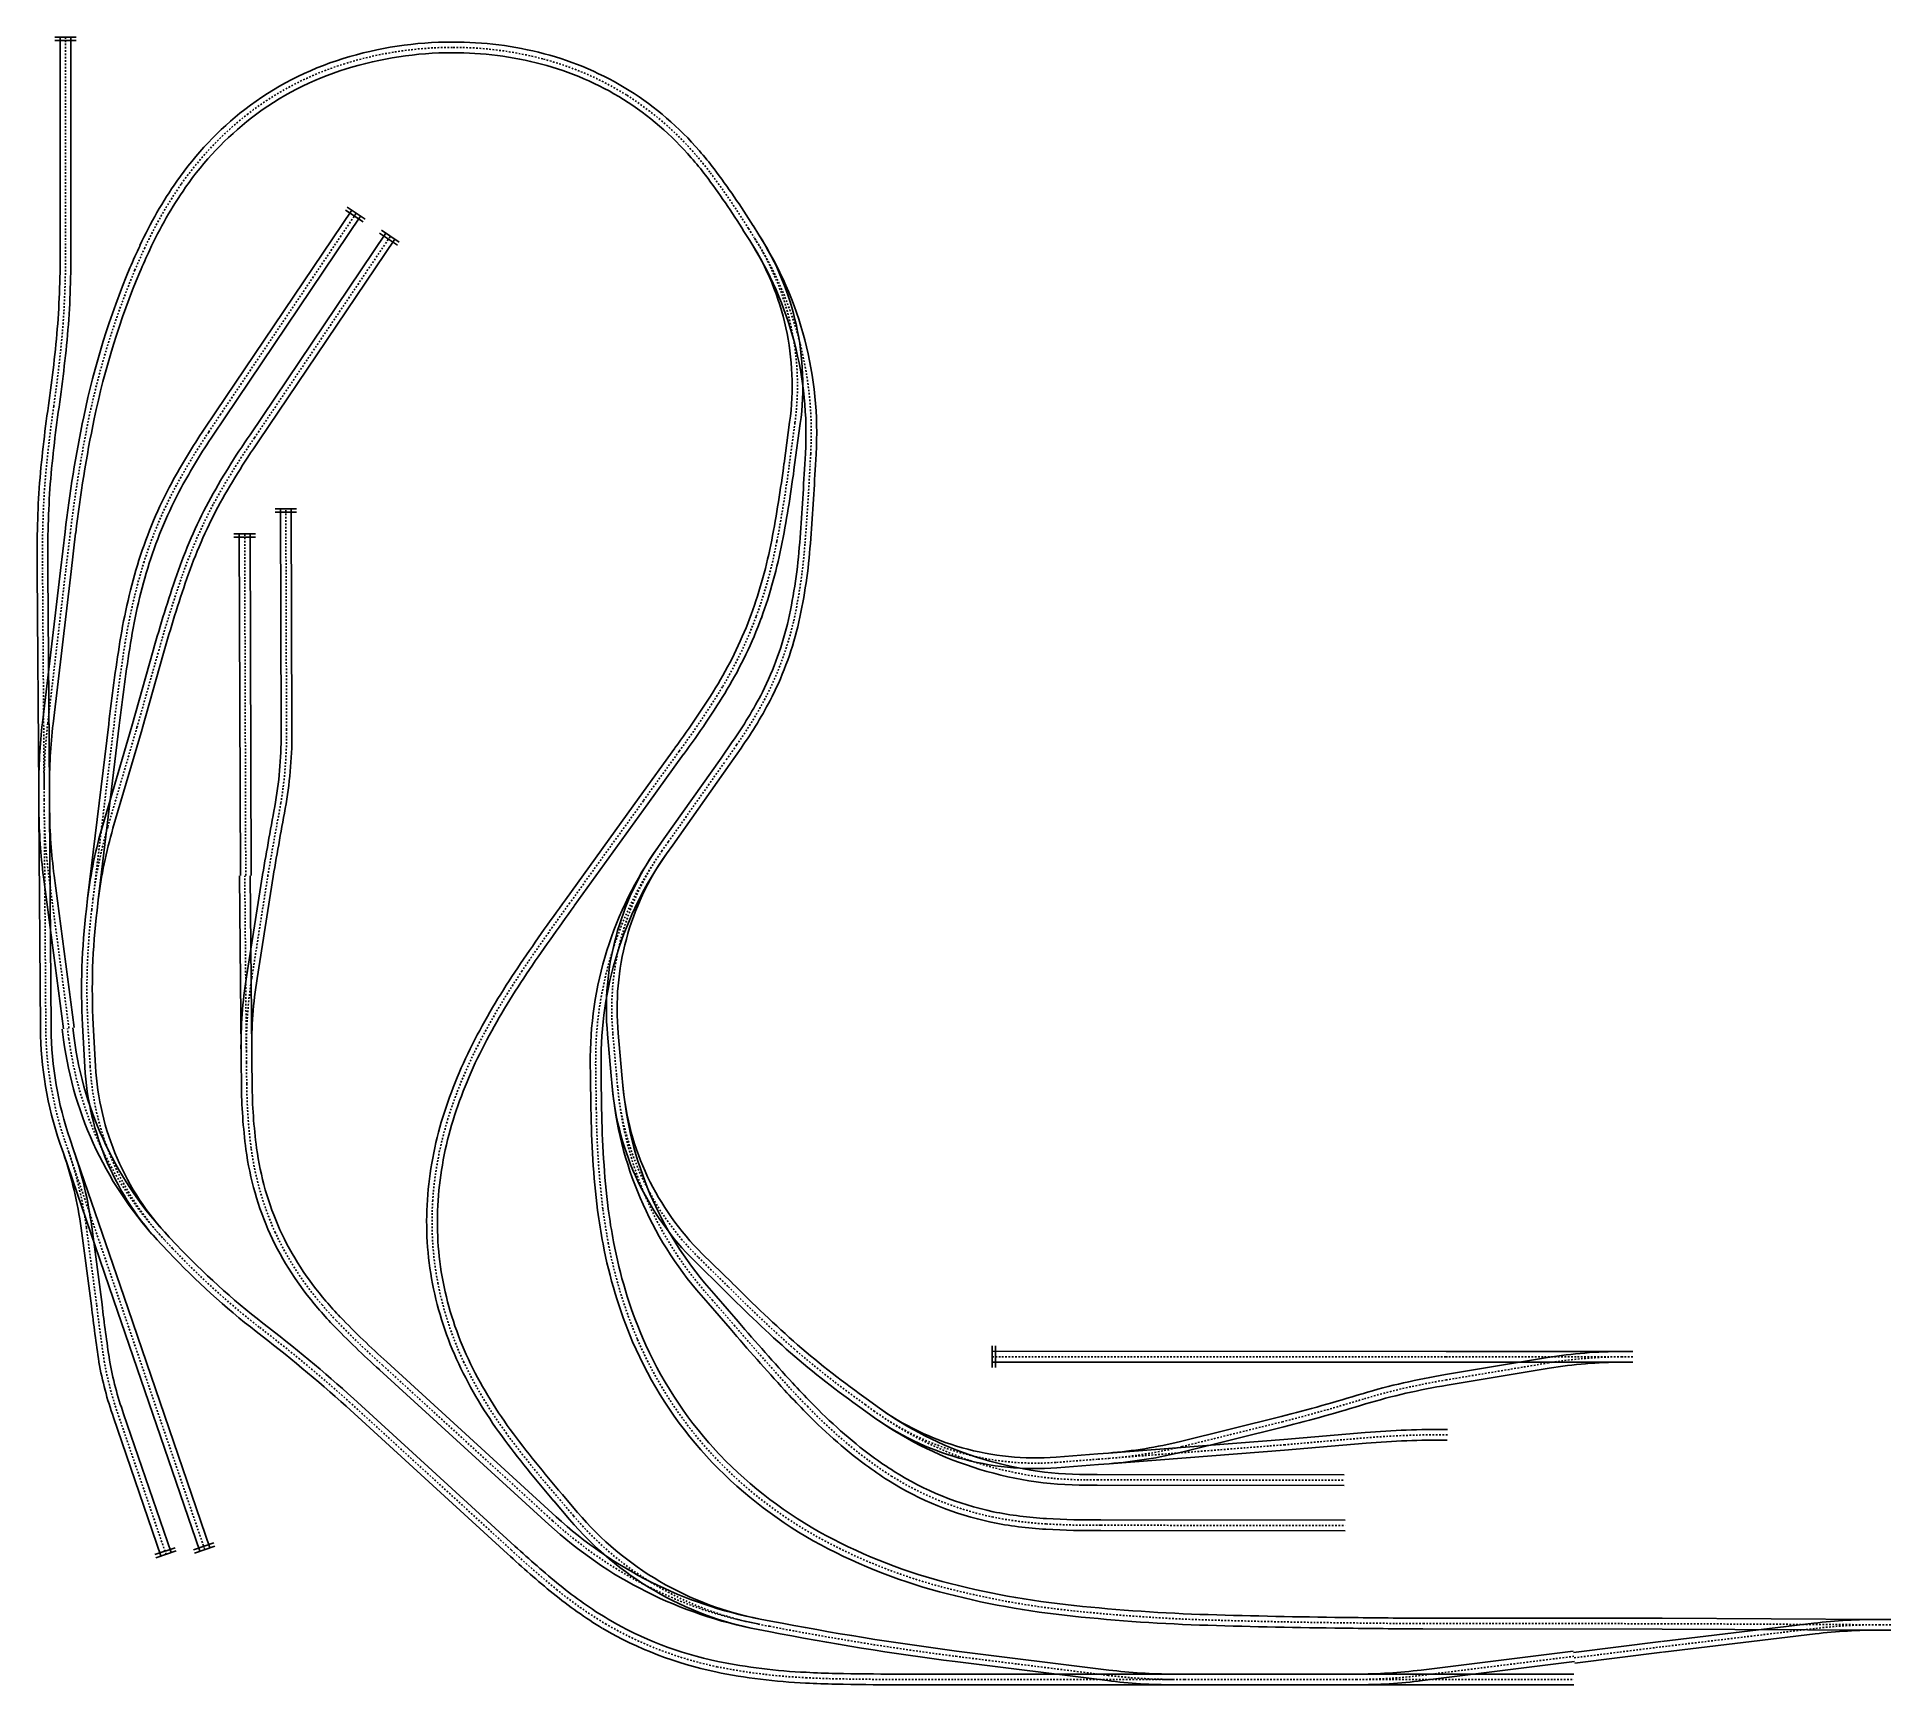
# Model space of a CAD drawing. Header units: inches. Extents: x 4 to 116, y 3 to 103.
import ezdxf

# ---------------------------------------------------------------- set-up
doc = ezdxf.new("R2010")
doc.units = ezdxf.units.IN
doc.header["$MEASUREMENT"] = 0
doc.linetypes.add('DASHED', pattern=[0.15, 0.1, -0.05])
doc.layers.add('XTRKCAD3', color=7, linetype='CONTINUOUS')

msp = doc.modelspace()

# ---------------------------------------------------------------- linework, layer by layer
at = {"layer": 'XTRKCAD17', "linetype": 'CONTINUOUS'}
for p, q in [((14.204984, 79.105143), (14.905034, 80.152187)), ((14.745003, 78.744089), (15.445052, 79.791133)), ((9.811291, 61.094829), (11.110415, 65.685465)), ((10.436345, 60.917943), (11.735468, 65.508579)), ((16.454363, 39.387686), (16.436883, 40.703413)), ((17.103906, 39.396316), (17.086425, 40.712043)), ((37.644577, 37.893498), (37.61363, 39.941026)), ((38.294103, 37.903315), (38.263156, 39.950844)), ((44.747779, 26.08947), (46.083334, 24.553865)), ((45.237931, 26.515768), (46.573486, 24.980163)), ((35.057926, 13.585771), (25.273384, 22.537194)), ((34.619448, 13.106483), (24.834906, 22.057906)), ((33.032933, 11.372311), (23.248392, 20.323734)), ((32.594455, 10.893023), (22.809914, 19.844446)), ((97.2084, 4.914703), (102.51318, 5.583043)), ((97.2896, 4.270197), (102.59438, 4.938537)), ((73.625, 3.60605), (83.377454, 3.60605)), ((73.625, 2.95645), (83.377454, 2.95645))]:
    msp.add_line(p, q, dxfattribs=at)
at = {"layer": 'XTRKCAD17', "linetype": 'DASHED'}
for p, q in [((14.474993, 78.924616), (15.175043, 79.97166)), ((10.123818, 61.006386), (11.422941, 65.597022)), ((16.779135, 39.392001), (16.761654, 40.707728)), ((37.96934, 37.898407), (37.938393, 39.945935)), ((44.992855, 26.302619), (46.32841, 24.767014)), ((34.838687, 13.346127), (25.054145, 22.29755)), ((32.813694, 11.132667), (23.029153, 20.08409)), ((97.249, 4.59245), (102.55378, 5.26079)), ((73.625, 3.28125), (83.377454, 3.28125))]:
    msp.add_line(p, q, dxfattribs=at)
at = {"layer": 'XTRKCAD17', "linetype": 'CONTINUOUS'}
for centre, radius, start, end in [((-60.062787, 89.940454), 65.537038, 356.103002, 360.465728), ((-60.062787, 89.940454), 66.186638, 356.103002, 360.465728), ((-81.041559, 92.857792), 86.678246, 351.822443, 355.125133), ((-81.041559, 92.857792), 87.327846, 351.822443, 355.125133), ((84.459498, 69.083944), 80.521622, 171.828842, 175.411825), ((84.459498, 69.083944), 79.872022, 171.828842, 175.411825), ((48.542754, 56.035922), 41.367517, 146.104509, 151.37733), ((48.542754, 56.035922), 40.717917, 146.104509, 151.37733), ((54.627262, 52.639402), 45.820113, 145.246318, 151.252782), ((54.627262, 52.639402), 45.170513, 145.246318, 151.252782), ((68.386799, 71.483768), 64.318026, 176.402504, 180.892614), ((68.386799, 71.483768), 63.668426, 176.402504, 180.892614), ((36.627197, 62.771109), 27.682461, 151.804752, 162.353011), ((36.627197, 62.771109), 27.032861, 151.804752, 162.353011), ((42.884497, 59.71453), 32.126738, 152.253612, 160.846614), ((42.884497, 59.71453), 31.477138, 152.253612, 160.846614), ((44.735107, 60.505593), 36.096877, 162.831952, 170.890105), ((44.735107, 60.505593), 35.447277, 162.831952, 170.890105), ((87.245161, 44.438888), 79.043766, 160.937317, 164.408279), ((87.245161, 44.438888), 78.394166, 160.937317, 164.408279), ((115.550649, 49.135882), 107.819336, 170.88255, 173.570023), ((115.550649, 49.135882), 107.169736, 170.88255, 173.570023), ((47.091717, 45.158476), 40.3248, 173.128621, 183.128621), ((47.091717, 45.158476), 39.6752, 173.128621, 183.128621), ((146.385269, -29.930408), 136.532926, 143.873382, 145.992835), ((146.385269, -29.930408), 135.883326, 143.873382, 145.992835), ((70.953801, 20.958858), 45.540489, 145.989024, 152.364916), ((70.953801, 20.958858), 44.890889, 145.989024, 152.364916), ((26.223113, 42.917057), 21.9498, 180.407792, 198.89103), ((26.223113, 42.917057), 21.3002, 180.407792, 198.89103), ((55.809761, 28.922688), 28.430171, 152.427957, 162.692483), ((55.809761, 28.922688), 27.780571, 152.427957, 162.692483), ((49.323319, 39.681569), 32.870273, 180.509786, 187.454572), ((49.323319, 39.681569), 32.220673, 180.509786, 187.454572), ((49.833188, 30.829835), 22.156872, 162.804712, 176.018603), ((49.833188, 30.829835), 21.507272, 162.804712, 176.018603), ((94.01651, 38.504609), 56.375249, 180.619682, 186.895912), ((94.01651, 38.504609), 55.725649, 180.619682, 186.895912), ((35.358875, 37.953874), 18.799968, 187.760527, 204.074469), ((35.358875, 37.953874), 18.150368, 187.760527, 204.074469), ((47.680561, 31.036732), 19.995157, 176.184445, 190.850417), ((47.680561, 31.036732), 19.345557, 176.184445, 190.850417), ((72.352234, 36.218964), 34.594874, 187.451044, 190.874871), ((72.352234, 36.218964), 33.945274, 187.451044, 190.874871), ((35.621919, 38.346307), 18.552282, 204.836315, 220.802999), ((46.68695, 62.003608), 47.06147, 223.451233, 232.059986), ((35.621919, 38.346307), 19.201882, 204.836315, 220.802999), ((66.543542, 34.976343), 28.656332, 190.623272, 203.039472), ((66.543542, 34.976343), 28.006732, 190.623272, 203.039472), ((46.68695, 62.003608), 47.71107, 223.451233, 232.059986), ((48.495883, 31.271162), 20.840176, 191.064789, 205.126644), ((48.495883, 31.271162), 20.190576, 191.064789, 205.126644), ((111.772284, 92.677346), 92.577065, 224.907542, 228.288838), ((40.460434, 42.340968), 24.825579, 220.488671, 223.483254), ((111.772284, 92.677346), 93.226665, 224.907542, 228.288838), ((-36.963967, -46.58998), 90.016528, 48.019218, 52.5682), ((40.460434, 42.340968), 25.475179, 220.488671, 223.483254), ((61.607219, 63.108698), 55.112363, 224.023465, 228.150343), ((61.607219, 63.108698), 54.462763, 224.023465, 228.150343), ((168.368728, 129.46449), 160.471347, 220.626046, 222.397966), ((-36.963967, -46.58998), 89.366928, 48.019218, 52.5682), ((63.104765, 33.625451), 24.963368, 203.278246, 222.317567), ((63.104765, 33.625451), 24.313768, 203.278246, 222.317567), ((168.368728, 129.46449), 161.120947, 220.626046, 222.397966), ((53.973043, 33.971023), 26.296121, 205.38204, 216.2188), ((89.285767, 69.149542), 60.711576, 229.362528, 234.564217), ((89.285767, 69.149542), 60.061976, 229.362528, 234.564217), ((53.973043, 33.971023), 26.945721, 205.38204, 216.2188), ((92.479704, 60.649801), 58.679431, 222.743521, 224.370661), ((92.479704, 60.649801), 58.029831, 222.743521, 224.370661), ((73.205348, 41.462356), 31.484699, 223.934371, 233.079587), ((73.205348, 41.462356), 30.835099, 223.934371, 233.079587), ((84.982616, 57.097288), 65.628689, 216.512595, 220.930166), ((84.982616, 57.097288), 64.979089, 216.512595, 220.930166), ((64.057643, 34.699059), 25.74159, 222.652417, 240.649125), ((64.057643, 34.699059), 26.39119, 222.652417, 240.649125), ((67.420069, 34.039102), 22.075413, 233.516803, 237.879464), ((67.420069, 34.039102), 21.425813, 233.516803, 237.879464), ((65.920799, 31.634117), 18.591792, 237.852334, 257.930373), ((65.920799, 31.634117), 19.241392, 237.852334, 257.930373), ((66.507248, 35.379369), 23.027447, 258.459481, 266.815329), ((66.507248, 35.379369), 22.377847, 258.459481, 266.815329), ((68.235644, 66.314432), 54.010756, 266.807699, 270.348892), ((68.235644, 66.314432), 53.361156, 266.807699, 270.348892), ((67.389489, 40.855229), 33.390441, 240.845513, 255.033016), ((67.389489, 40.855229), 32.740841, 240.845513, 255.033016), ((72.115373, 58.723839), 51.223797, 255.087737, 264.188372), ((72.115373, 58.723839), 51.873397, 255.087737, 264.188372), ((78.472621, 117.785706), 111.275953, 264.01069, 268.237762), ((78.472621, 117.785706), 110.626353, 264.01069, 268.237762), ((87.895657, 423.767184), 416.752893, 268.236521, 269.361718), ((87.895657, 423.767184), 417.402493, 268.236521, 269.361718)]:
    msp.add_arc(centre, radius, start, end, dxfattribs=at)
at = {"layer": 'XTRKCAD17', "linetype": 'DASHED'}
for centre, radius, start, end in [((-60.062787, 89.940454), 65.861838, 356.103002, 360.465728), ((-81.041559, 92.857792), 87.003046, 351.822443, 355.125133), ((84.459498, 69.083944), 80.196822, 171.828842, 175.411825), ((48.542754, 56.035922), 41.042717, 146.104509, 151.37733), ((54.627262, 52.639402), 45.495313, 145.246318, 151.252782), ((68.386799, 71.483768), 63.993226, 176.402504, 180.892614), ((36.627197, 62.771109), 27.357661, 151.804752, 162.353011), ((42.884497, 59.71453), 31.801938, 152.253612, 160.846614), ((44.735107, 60.505593), 35.772077, 162.831952, 170.890105), ((87.245161, 44.438888), 78.718966, 160.937317, 164.408279), ((115.550649, 49.135882), 107.494536, 170.88255, 173.570023), ((47.091717, 45.158476), 40, 173.128621, 183.128621), ((146.385269, -29.930408), 136.208126, 143.873382, 145.992835), ((70.953801, 20.958858), 45.215689, 145.989024, 152.364916), ((26.223113, 42.917057), 21.625, 180.407792, 198.89103), ((55.809761, 28.922688), 28.105371, 152.427957, 162.692483), ((49.323319, 39.681569), 32.545473, 180.509786, 187.454572), ((49.833188, 30.829835), 21.832072, 162.804712, 176.018603), ((94.01651, 38.504609), 56.050449, 180.619682, 186.895912), ((35.358875, 37.953874), 18.475168, 187.760527, 204.074469), ((47.680561, 31.036732), 19.670357, 176.184445, 190.850417), ((72.352234, 36.218964), 34.270074, 187.451044, 190.874871), ((35.621919, 38.346307), 18.877082, 204.836315, 220.802999), ((46.68695, 62.003608), 47.38627, 223.451233, 232.059986), ((66.543542, 34.976343), 28.331532, 190.623272, 203.039472), ((48.495883, 31.271162), 20.515376, 191.064789, 205.126644), ((111.772284, 92.677346), 92.901865, 224.907542, 228.288838), ((40.460434, 42.340968), 25.150379, 220.488671, 223.483254), ((61.607219, 63.108698), 54.787563, 224.023465, 228.150343), ((168.368728, 129.46449), 160.796147, 220.626046, 222.397966), ((-36.963967, -46.58998), 89.691728, 48.019218, 52.5682), ((63.104765, 33.625451), 24.638568, 203.278246, 222.317567), ((53.973043, 33.971023), 26.620921, 205.38204, 216.2188), ((89.285767, 69.149542), 60.386776, 229.362528, 234.564217), ((92.479704, 60.649801), 58.354631, 222.743521, 224.370661), ((73.205348, 41.462356), 31.159899, 223.934371, 233.079587), ((84.982616, 57.097288), 65.303889, 216.512595, 220.930166), ((64.057643, 34.699059), 26.06639, 222.652417, 240.649125), ((67.420069, 34.039102), 21.750613, 233.516803, 237.879464), ((65.920799, 31.634117), 18.916592, 237.852334, 257.930373), ((66.507248, 35.379369), 22.702647, 258.459481, 266.815329), ((68.235644, 66.314432), 53.685956, 266.807699, 270.348892), ((67.389489, 40.855229), 33.065641, 240.845513, 255.033016), ((72.115373, 58.723839), 51.548597, 255.087737, 264.188372), ((78.472621, 117.785706), 110.951153, 264.01069, 268.237762), ((87.895657, 423.767184), 417.077693, 268.236521, 269.361718)]:
    msp.add_arc(centre, radius, start, end, dxfattribs=at)
at = {"layer": 'XTRKCAD3', "linetype": 'CONTINUOUS'}
for p, q in [((6.446475, 102.875), (5.147275, 102.875)), ((6.446475, 102.675), (5.147275, 102.675)), ((5.472075, 102.875), (5.472075, 90.475805)), ((6.121675, 102.875), (6.121675, 90.475805)), ((14.905745, 80.153246), (23.144535, 92.371668)), ((23.840616, 91.661086), (22.763422, 92.38743)), ((23.95243, 91.82691), (22.875236, 92.553254)), ((15.444341, 79.790074), (23.683131, 92.008496)), ((26.025231, 90.429236), (24.948037, 91.15558)), ((46.922697, 91.08902), (47.272399, 90.541582)), ((47.470135, 91.438722), (47.819837, 90.891284)), ((16.978546, 78.755572), (25.217336, 90.973994)), ((17.517142, 78.3924), (25.755932, 90.610822)), ((25.913417, 90.263412), (24.836223, 90.989756)), ((49.692093, 79.528887), (49.349008, 77.019819)), ((50.335704, 79.440881), (49.992619, 76.931813)), ((50.643869, 77.618908), (50.606178, 76.970402)), ((51.292374, 77.581217), (51.254684, 76.932712)), ((19.799117, 74.269809), (18.499923, 74.265763)), ((18.866427, 60.875362), (18.824722, 74.266774)), ((19.516023, 60.877386), (19.474318, 74.268798)), ((19.79974, 74.06981), (18.500546, 74.065764)), ((5.763232, 72.869481), (5.480437, 70.535904)), ((6.408114, 72.791331), (6.125319, 70.457754)), ((17.303811, 72.758732), (16.004617, 72.754686)), ((17.304434, 72.558733), (16.00524, 72.554687)), ((16.393961, 52.030435), (16.329416, 72.755697)), ((17.043557, 52.032459), (16.979012, 72.757721)), ((4.170585, 57.272272), (4.076547, 70.484542)), ((4.392512, 61.298817), (5.480307, 70.534821)), ((4.820168, 57.276895), (4.726131, 70.489166)), ((5.037653, 61.222834), (6.125448, 70.458838)), ((7.13428, 50.627906), (8.409844, 61.212931)), ((7.779214, 50.550188), (9.054778, 61.135212)), ((8.047891, 55.077669), (9.812127, 61.09773)), ((8.671273, 54.894981), (10.435509, 60.915042)), ((42.732474, 59.762629), (40.566764, 56.757033)), ((46.21212, 60.133492), (45.530167, 59.155136)), ((46.745033, 59.76203), (46.06308, 58.783674)), ((43.259506, 59.382871), (41.093796, 56.377275)), ((42.069425, 54.256286), (45.531341, 59.15681)), ((42.599989, 53.881476), (46.061905, 58.782)), ((4.175208, 56.622688), (4.170585, 57.272272)), ((4.175208, 56.622688), (4.179832, 55.973105)), ((4.824792, 56.627312), (4.820168, 57.276895)), ((4.824792, 56.627312), (4.829415, 55.977728)), ((40.566764, 56.757033), (36.10426, 50.563923)), ((41.093796, 56.377275), (36.631292, 50.184165)), ((4.179832, 55.973105), (4.273869, 42.760834)), ((4.829415, 55.977728), (4.923453, 42.765458)), ((42.069425, 54.256286), (41.694615, 53.725723)), ((42.599989, 53.881476), (42.225179, 53.350913)), ((4.45905, 51.950127), (5.678202, 42.730542)), ((5.103044, 52.035285), (6.322196, 42.815701)), ((16.431009, 41.354373), (16.334865, 52.015543)), ((16.764845, 45.884673), (17.740319, 52.081617)), ((17.080583, 41.360231), (16.984438, 52.021401)), ((17.406543, 45.783662), (18.382018, 51.980606)), ((7.056561, 49.982972), (7.13428, 50.627906)), ((7.701495, 49.905254), (7.779214, 50.550188)), ((5.673742, 42.07388), (5.587957, 42.717791)), ((6.317653, 42.159666), (6.231867, 42.803577)), ((6.965233, 40.429004), (6.82702, 42.957646)), ((7.613865, 40.464458), (7.475652, 42.993099)), ((38.648372, 42.40487), (38.874269, 39.882549)), ((39.295383, 42.462815), (39.52128, 39.940495)), ((16.436867, 40.704799), (16.431009, 41.354373)), ((17.086441, 40.710657), (17.080583, 41.360231)), ((37.606158, 40.591763), (37.613615, 39.942206)), ((38.255715, 40.59922), (38.263172, 39.949663)), ((38.87427, 39.882549), (38.932215, 39.235539)), ((39.52128, 39.940495), (39.579226, 39.293484)), ((6.070226, 36.020706), (6.280547, 35.406096)), ((5.455616, 35.810386), (5.665937, 35.195776)), ((5.665937, 35.195776), (8.703506, 26.319226)), ((6.280547, 35.406096), (9.318116, 26.529546)), ((6.73644, 30.642159), (7.362761, 25.927824)), ((7.380382, 30.72771), (8.006703, 26.013375)), ((12.050754, 29.190803), (11.60372, 29.662122)), ((12.522072, 29.637837), (12.075039, 30.109156)), ((43.941617, 28.636142), (45.747066, 26.860337)), ((44.397135, 29.099265), (46.202584, 27.32346)), ((44.811634, 27.005921), (45.237932, 26.515768)), ((8.703506, 26.319225), (13.928075, 11.051709)), ((9.318116, 26.529545), (14.542685, 11.262029)), ((44.321481, 26.579623), (44.747779, 26.08947)), ((61.96373, 23.503463), (61.963428, 22.204263)), ((61.963503, 22.529063), (89.500063, 22.522658)), ((61.963655, 23.178663), (89.500215, 23.172258)), ((62.16373, 23.503416), (62.163428, 22.204217)), ((95.634626, 22.796156), (89.446491, 21.766277)), ((100.161667, 22.520178), (89.500064, 22.522658)), ((100.161819, 23.169778), (89.500215, 23.172258)), ((100.811267, 22.520027), (100.161667, 22.520178)), ((100.811419, 23.169627), (100.161819, 23.169778)), ((95.74127, 22.155369), (89.553136, 21.125491)), ((8.702046, 19.170252), (11.577693, 10.766881)), ((9.316656, 19.380572), (12.192303, 10.977201)), ((54.083464, 19.685496), (54.60939, 19.304206)), ((54.464754, 20.211422), (54.99068, 19.830132)), ((73.39363, 17.716973), (79.483775, 19.221565)), ((73.549432, 17.086333), (79.639577, 18.590926)), ((79.64164, 17.832427), (84.581576, 18.258745)), ((65.842022, 16.767005), (68.366923, 16.961947)), ((68.366923, 16.961947), (69.014596, 17.011952)), ((69.014596, 17.011952), (79.644564, 17.832666)), ((69.064601, 16.36428), (79.694569, 17.184994)), ((79.697494, 17.185233), (84.637429, 17.611551)), ((65.892027, 16.119333), (68.416928, 16.314275)), ((68.416929, 16.314275), (69.064601, 16.36428)), ((67.692213, 15.054958), (68.341813, 15.054447)), ((67.692724, 15.704557), (68.342324, 15.704046)), ((68.341814, 15.054447), (83.312092, 15.042683)), ((68.342324, 15.704047), (83.312602, 15.692283)), ((35.537225, 13.147281), (35.057925, 13.585771)), ((36.342243, 12.987717), (35.397054, 14.104336)), ((36.838061, 13.407413), (35.892871, 14.524032)), ((35.098747, 12.667994), (34.619447, 13.106483)), ((68.562808, 12.954271), (83.375741, 12.942631)), ((11.205634, 10.850948), (12.434854, 11.271589)), ((13.556016, 11.135776), (14.785236, 11.556417)), ((13.62077, 10.946548), (14.84999, 11.36719)), ((68.562298, 12.304671), (83.375231, 12.293031)), ((11.270388, 10.66172), (12.499608, 11.082362)), ((48.542481, 6.82206), (47.904433, 6.944025)), ((102.589073, 6.987032), (88.084193, 6.993992)), ((115.803014, 6.919278), (102.590583, 6.987028)), ((116.452605, 6.915947), (115.803014, 6.919278)), ((48.420515, 6.184012), (47.782468, 6.305977)), ((102.588761, 6.337432), (88.083881, 6.344392)), ((111.776919, 6.68934), (102.543097, 5.583171)), ((115.799683, 6.269686), (102.587252, 6.337436)), ((111.854185, 6.044352), (102.620364, 4.938182)), ((116.449275, 6.266355), (115.799683, 6.269686)), ((69.031109, 3.851613), (59.803081, 5.005116)), ((87.971345, 3.851613), (97.199373, 5.005116)), ((68.950537, 3.207029), (59.722509, 4.360532)), ((72.9754, 3.60605), (59.762795, 3.60605)), ((73.625, 3.60605), (72.9754, 3.60605)), ((83.377454, 3.60605), (84.027054, 3.60605)), ((84.027054, 3.60605), (97.239659, 3.60605)), ((88.051917, 3.207029), (97.279945, 4.360532)), ((72.9754, 2.95645), (59.762795, 2.95645)), ((73.625, 2.95645), (72.9754, 2.95645)), ((83.377454, 2.95645), (84.027054, 2.95645)), ((84.027054, 2.95645), (97.239659, 2.95645))]:
    msp.add_line(p, q, dxfattribs=at)
at = {"layer": 'XTRKCAD3', "linetype": 'DASHED'}
for p, q in [((5.796875, 102.875), (5.796875, 90.475805)), ((15.175043, 79.97166), (23.413833, 92.190082)), ((47.196416, 91.263871), (47.546118, 90.716433)), ((17.247844, 78.573986), (25.486634, 90.792408)), ((50.013899, 79.484884), (49.670813, 76.975816)), ((50.968122, 77.600063), (50.930431, 76.951557)), ((19.191225, 60.876374), (19.14952, 74.267786)), ((6.085673, 72.830406), (5.802878, 70.496829)), ((16.718759, 52.031447), (16.654214, 72.756709)), ((4.495377, 57.274584), (4.401339, 70.486854)), ((4.715082, 61.260825), (5.802878, 70.496829)), ((7.456747, 50.589047), (8.732311, 61.174071)), ((8.359582, 54.986325), (10.123818, 61.006386)), ((42.99599, 59.57275), (40.83028, 56.567154)), ((46.478576, 59.947761), (45.796623, 58.969405)), ((42.334707, 54.068881), (45.796623, 58.969405)), ((4.5, 56.625), (4.495377, 57.274584)), ((4.5, 56.625), (4.504623, 55.975416)), ((40.83028, 56.567154), (36.367776, 50.374044)), ((4.504623, 55.975416), (4.598661, 42.763146)), ((42.334707, 54.068881), (41.959897, 53.538318)), ((4.781047, 51.992706), (6.000199, 42.773121)), ((16.755796, 41.357302), (16.659652, 52.018472)), ((17.085694, 45.834168), (18.061169, 52.031111)), ((7.379028, 49.944113), (7.456747, 50.589047)), ((5.995698, 42.116773), (5.909912, 42.760684)), ((7.289549, 40.446731), (7.151336, 42.975372)), ((38.971878, 42.433843), (39.197775, 39.911522)), ((16.761654, 40.707728), (16.755796, 41.357302)), ((37.930937, 40.595492), (37.938394, 39.945934)), ((39.197775, 39.911522), (39.255721, 39.264512)), ((5.762921, 35.915546), (5.973242, 35.300936)), ((5.973242, 35.300936), (9.010811, 26.424386)), ((7.058411, 30.684934), (7.684732, 25.970599)), ((12.286413, 29.41432), (11.83938, 29.885639)), ((44.169376, 28.867704), (45.974825, 27.091898)), ((9.010811, 26.424385), (14.23538, 11.156869)), ((44.566558, 26.792772), (44.992856, 26.302619)), ((61.963579, 22.853863), (89.500139, 22.847458)), ((100.161743, 22.844978), (89.500139, 22.847458)), ((100.811343, 22.844827), (100.161743, 22.844978)), ((95.687948, 22.475763), (89.499813, 21.445884)), ((9.009351, 19.275412), (11.884998, 10.872041)), ((54.274109, 19.948459), (54.800035, 19.567169)), ((73.471531, 17.401653), (79.561676, 18.906245)), ((69.039598, 16.688116), (79.669567, 17.50883)), ((79.669567, 17.50883), (84.609503, 17.935148)), ((65.867024, 16.443169), (68.391926, 16.638111)), ((68.391926, 16.638111), (69.039598, 16.688116)), ((67.692469, 15.379758), (68.342069, 15.379247)), ((68.342069, 15.379247), (83.312347, 15.367483)), ((36.590152, 13.197565), (35.644963, 14.314184)), ((35.317986, 12.907637), (34.838686, 13.346127)), ((68.562553, 12.629471), (83.375486, 12.617831)), ((48.481498, 6.503036), (47.84345, 6.625001)), ((102.588917, 6.662232), (88.084037, 6.669192)), ((111.815552, 6.366846), (102.58173, 5.260676)), ((115.801349, 6.594482), (102.588917, 6.662232)), ((116.45094, 6.591151), (115.801349, 6.594482)), ((68.990823, 3.529321), (59.762795, 4.682824)), ((88.011631, 3.529321), (97.239659, 4.682824)), ((72.9754, 3.28125), (59.762795, 3.28125)), ((73.625, 3.28125), (72.9754, 3.28125)), ((83.377454, 3.28125), (84.027054, 3.28125)), ((84.027054, 3.28125), (97.239659, 3.28125))]:
    msp.add_line(p, q, dxfattribs=at)
at = {"layer": 'XTRKCAD3', "linetype": 'CONTINUOUS'}
for centre, radius, start, end in [((29.254263, 80.173641), 22.401159, 90.011064, 107.220177), ((29.329316, 81.103769), 21.47118, 75.207667, 90.214907), ((28.250583, 83.400847), 19.021482, 107.210086, 127.526396), ((29.254263, 80.173641), 21.751559, 90.011064, 107.220177), ((29.329316, 81.103769), 20.82158, 75.207667, 90.214907), ((29.996991, 83.592203), 18.245154, 58.150579, 75.239164), ((29.996991, 83.592203), 18.894754, 58.150579, 75.239164), ((28.250583, 83.400847), 18.371882, 107.210086, 127.526396), ((29.753641, 83.492858), 18.458587, 40.786265, 57.679943), ((29.753641, 83.492858), 19.108187, 40.786265, 57.679943), ((29.038169, 82.615982), 20.124219, 127.950431, 145.079131), ((29.038169, 82.615982), 19.474619, 127.950431, 145.079131), ((26.750606, 80.807134), 22.486874, 37.491326, 40.966606), ((26.750606, 80.807134), 23.136474, 37.491326, 40.966606), ((6.703443, 66.063701), 47.369324, 31.895425, 36.886546), ((6.703443, 66.063701), 48.018924, 31.895425, 36.886546), ((33.891793, 79.332171), 25.983859, 145.270925, 155.18185), ((33.891793, 79.332171), 25.334259, 145.270925, 155.18185), ((44.053379, 74.388583), 37.282654, 154.837991, 157.133266), ((44.053379, 74.388583), 36.633054, 154.837991, 157.133266), ((33.498899, 81.743114), 16.343877, 352.213771, 392.570311), ((29.011284, 78.876197), 21.669091, 356.673704, 392.570845), ((29.011284, 78.876197), 22.318691, 356.673704, 392.570845), ((33.498899, 81.743114), 16.993477, 352.213771, 392.570311), ((55.833112, 69.579464), 50.005618, 157.301989, 168.143116), ((55.833112, 69.579464), 49.356018, 157.301989, 168.143116), ((88.591149, 63.038852), 83.409264, 168.370453, 173.231929), ((88.591149, 63.038852), 82.759664, 168.370453, 173.231929), ((-25.969138, 86.725744), 75.940941, 349.098916, 352.655121), ((-25.969138, 86.725744), 76.590541, 349.098916, 352.655121), ((-132.651801, 86.425922), 183.501747, 355.559608, 357.045684), ((-132.651801, 86.425922), 184.151347, 355.559608, 357.045684), ((19.266621, 78.008656), 29.872932, 340.150169, 349.108542), ((19.266621, 78.008656), 30.522532, 340.150169, 349.108542), ((17.572619, 74.599317), 32.812988, 347.593416, 355.837024), ((17.572619, 74.599317), 33.462588, 347.593416, 355.837024), ((22.934905, 76.965305), 26.069643, 329.313055, 339.576588), ((22.934905, 76.965305), 26.719243, 329.313055, 339.576588), ((30.469312, 71.943699), 19.647697, 333.408139, 347.085013), ((30.469312, 71.943699), 20.297297, 333.408139, 347.085013), ((1.181676, 90.536455), 51.705843, 323.47987, 328.686389), ((1.181676, 90.536455), 52.355443, 323.47987, 328.686389), ((24.483755, 75.35613), 26.530181, 324.987016, 332.614167), ((24.483755, 75.35613), 27.179781, 324.987016, 332.614167), ((36.619259, 57.503223), 32.449496, 173.282777, 180.407792), ((36.619259, 57.503223), 31.799896, 173.282777, 180.407792), ((-6.430763, 60.623037), 25.29844, 350.579576, 360.566493), ((-6.430763, 60.623037), 25.94804, 350.579576, 360.566493), ((309.531971, 2.225567), 296.020287, 169.437465, 170.303146), ((309.531971, 2.225567), 295.370687, 169.437465, 170.303146), ((36.628506, 56.204056), 32.449496, 180.407792, 187.532807), ((36.628506, 56.204056), 31.799896, 180.407792, 187.532807), ((34.473744, 47.333324), 27.537258, 163.666281, 173.128621), ((34.473744, 47.333324), 26.887658, 163.666281, 173.128621), ((59.923378, 40.847983), 22.318691, 144.760633, 180.657774), ((59.923378, 40.847983), 21.669091, 144.760633, 180.657774), ((55.574106, 43.920724), 16.993477, 144.761167, 185.117707), ((55.574106, 43.920724), 16.343877, 144.761167, 185.117707), ((43.967148, 41.602699), 27.537258, 171.05435, 180.51669), ((43.967148, 41.602699), 26.887658, 171.05435, 180.51669), ((27.796964, 45.021251), 22.318691, 187.588554, 223.485695), ((27.796964, 45.021251), 21.669091, 187.588554, 223.485695), ((23.933382, 41.356467), 16.343877, 183.128621, 223.485161), ((23.933382, 41.356467), 16.993477, 183.128621, 223.485161), ((61.161952, 41.226209), 22.318691, 185.117173, 221.014314), ((55.857949, 40.751393), 16.993477, 185.117707, 225.474247), ((55.857949, 40.751393), 16.343877, 185.117707, 225.474247), ((61.161952, 41.226209), 21.669091, 185.117173, 221.014314), ((-16.76494, 27.519893), 23.707876, 7.56769, 18.89103), ((-16.76494, 27.519893), 24.357476, 7.56769, 18.89103), ((113.245238, 38.432454), 106.618348, 186.732842, 188.577141), ((113.245238, 38.432454), 105.968748, 186.732842, 188.577141), ((28.509575, 26.169369), 21.007773, 189.994558, 199.470141), ((28.509575, 26.169369), 20.358173, 189.994558, 199.470141), ((100.155414, -4.367479), 27.537258, 89.986674, 99.449014), ((100.155414, -4.367479), 26.887658, 89.986674, 99.449014), ((96.107105, -18.728421), 41.038816, 99.339577, 106.561479), ((53.531398, 120.871064), 104.910173, 284.320983, 287.115435), ((96.107105, -18.728421), 40.389216, 99.339577, 106.561479), ((67.709752, 37.373641), 22.318691, 234.057835, 269.954976), ((64.583895, 33.062386), 16.993477, 234.058369, 274.414909), ((64.583895, 33.062386), 16.343877, 234.058369, 274.414909), ((67.709752, 37.373641), 21.669091, 234.057835, 269.954976), ((53.531398, 120.871064), 105.559773, 284.320983, 287.115435), ((89.314002, -41.457975), 59.903953, 89.760981, 94.528914), ((66.944825, 43.819828), 26.887658, 274.414909, 283.877249), ((66.944825, 43.819828), 27.537258, 274.414909, 283.877249), ((89.314002, -41.457975), 59.254353, 89.760981, 94.528914), ((52.670004, 31.874626), 26.031593, 227.546052, 259.178259), ((52.670004, 31.874626), 25.381993, 227.546052, 259.178259), ((51.514708, 25.830813), 19.878351, 220.247044, 259.178259), ((51.514708, 25.830813), 19.228751, 220.247044, 259.178259), ((72.440146, 53.872983), 57.958906, 227.165028, 230.74091), ((72.440146, 53.872983), 58.608506, 227.165028, 230.74091), ((51.546756, 28.304019), 24.939129, 230.73372, 238.966072), ((51.546756, 28.304019), 25.588729, 230.73372, 238.966072), ((49.852737, 25.995374), 22.089118, 239.634111, 258.21201), ((82.324235, 180.383635), 176.818626, 258.986102, 262.682789), ((89.783896, 437.723163), 430.732523, 269.131415, 269.774056), ((115.636623, -25.529792), 32.449496, 89.706204, 96.831219), ((49.852737, 25.995374), 22.738718, 239.634111, 258.21201), ((82.324235, 180.383635), 177.468226, 258.986102, 262.682789), ((89.783896, 437.723163), 431.382123, 269.131415, 269.774056), ((115.636623, -25.529792), 31.799896, 89.706204, 96.831219), ((52.223624, 38.190477), 35.161397, 258.492371, 267.456484), ((52.223624, 38.190477), 34.511797, 258.492371, 267.456484), ((54.084128, 68.155124), 64.531645, 266.98924, 268.595505), ((57.576387, 288.363251), 284.765585, 268.97861, 270.439416), ((72.9754, 35.405946), 31.799896, 262.874985, 270), ((84.027054, 35.405946), 31.799896, 270, 277.125015), ((54.084128, 68.155124), 65.181245, 266.98924, 268.595505), ((57.576387, 288.363251), 285.415185, 268.97861, 270.439416), ((72.9754, 35.405946), 32.449496, 262.874985, 270), ((84.027054, 35.405946), 32.449496, 270, 277.125015)]:
    msp.add_arc(centre, radius, start, end, dxfattribs=at)
at = {"layer": 'XTRKCAD3', "linetype": 'DASHED'}
for centre, radius, start, end in [((28.250583, 83.400847), 18.696682, 107.210086, 127.526396), ((29.254263, 80.173641), 22.076359, 90.011064, 107.220177), ((29.329316, 81.103769), 21.14638, 75.207667, 90.214907), ((29.996991, 83.592203), 18.569954, 58.150579, 75.239164), ((29.753641, 83.492858), 18.783387, 40.786265, 57.679943), ((29.038169, 82.615982), 19.799419, 127.950431, 145.079131), ((26.750606, 80.807134), 22.811674, 37.491326, 40.966606), ((6.703443, 66.063701), 47.694124, 31.895425, 36.886546), ((33.891793, 79.332171), 25.659059, 145.270925, 155.18185), ((44.053379, 74.388583), 36.957854, 154.837991, 157.133266), ((33.498899, 81.743114), 16.668677, 352.213771, 392.570311), ((29.011284, 78.876197), 21.993891, 356.673704, 392.570845), ((55.833112, 69.579464), 49.680818, 157.301989, 168.143116), ((88.591149, 63.038852), 83.084464, 168.370453, 173.231929), ((-25.969138, 86.725744), 76.265741, 349.098916, 352.655121), ((-132.651801, 86.425922), 183.826547, 355.559608, 357.045684), ((19.266621, 78.008656), 30.197732, 340.150169, 349.108542), ((17.572619, 74.599317), 33.137788, 347.593416, 355.837024), ((22.934905, 76.965305), 26.394443, 329.313055, 339.576588), ((30.469312, 71.943699), 19.972497, 333.408139, 347.085013), ((1.181676, 90.536455), 52.030643, 323.47987, 328.686389), ((24.483755, 75.35613), 26.854981, 324.987016, 332.614167), ((36.619259, 57.503223), 32.124696, 173.282777, 180.407792), ((-6.430763, 60.623037), 25.62324, 350.579576, 360.566493), ((309.531971, 2.225567), 295.695487, 169.437465, 170.303146), ((36.628506, 56.204056), 32.124696, 180.407792, 187.532807), ((34.473744, 47.333324), 27.212458, 163.666281, 173.128621), ((59.923378, 40.847983), 21.993891, 144.760633, 180.657774), ((55.574106, 43.920724), 16.668677, 144.761167, 185.117707), ((43.967148, 41.602699), 27.212458, 171.05435, 180.51669), ((27.796964, 45.021251), 21.993891, 187.588554, 223.485695), ((23.933382, 41.356467), 16.668677, 183.128621, 223.485161), ((61.161952, 41.226209), 21.993891, 185.117173, 221.014314), ((55.857949, 40.751393), 16.668677, 185.117707, 225.474247), ((-16.76494, 27.519893), 24.032676, 7.56769, 18.89103), ((113.245238, 38.432454), 106.293548, 186.732842, 188.577141), ((28.509575, 26.169369), 20.682973, 189.994558, 199.470141), ((100.155414, -4.367479), 27.212458, 89.986674, 99.449014), ((96.107105, -18.728421), 40.714016, 99.339577, 106.561479), ((53.531398, 120.871064), 105.234973, 284.320983, 287.115435), ((64.583895, 33.062386), 16.668677, 234.058369, 274.414909), ((67.709752, 37.373641), 21.993891, 234.057835, 269.954976), ((89.314002, -41.457975), 59.579153, 89.760981, 94.528914), ((66.944825, 43.819828), 27.212458, 274.414909, 283.877249), ((52.670004, 31.874626), 25.706793, 227.546052, 259.178259), ((51.514708, 25.830813), 19.553551, 220.247044, 259.178259), ((72.440146, 53.872983), 58.283706, 227.165028, 230.74091), ((51.546756, 28.304019), 25.263929, 230.73372, 238.966072), ((49.852737, 25.995374), 22.413918, 239.634111, 258.21201), ((82.324235, 180.383635), 177.143426, 258.986102, 262.682789), ((89.783896, 437.723163), 431.057323, 269.131415, 269.774056), ((115.636623, -25.529792), 32.124696, 89.706204, 96.831219), ((52.223624, 38.190477), 34.836597, 258.492371, 267.456484), ((54.084128, 68.155124), 64.856445, 266.98924, 268.595505), ((72.9754, 35.405946), 32.124696, 262.874985, 270), ((84.027054, 35.405946), 32.124696, 270, 277.125015), ((57.576387, 288.363251), 285.090385, 268.97861, 270.439416)]:
    msp.add_arc(centre, radius, start, end, dxfattribs=at)

doc.saveas('drawing.dxf')
